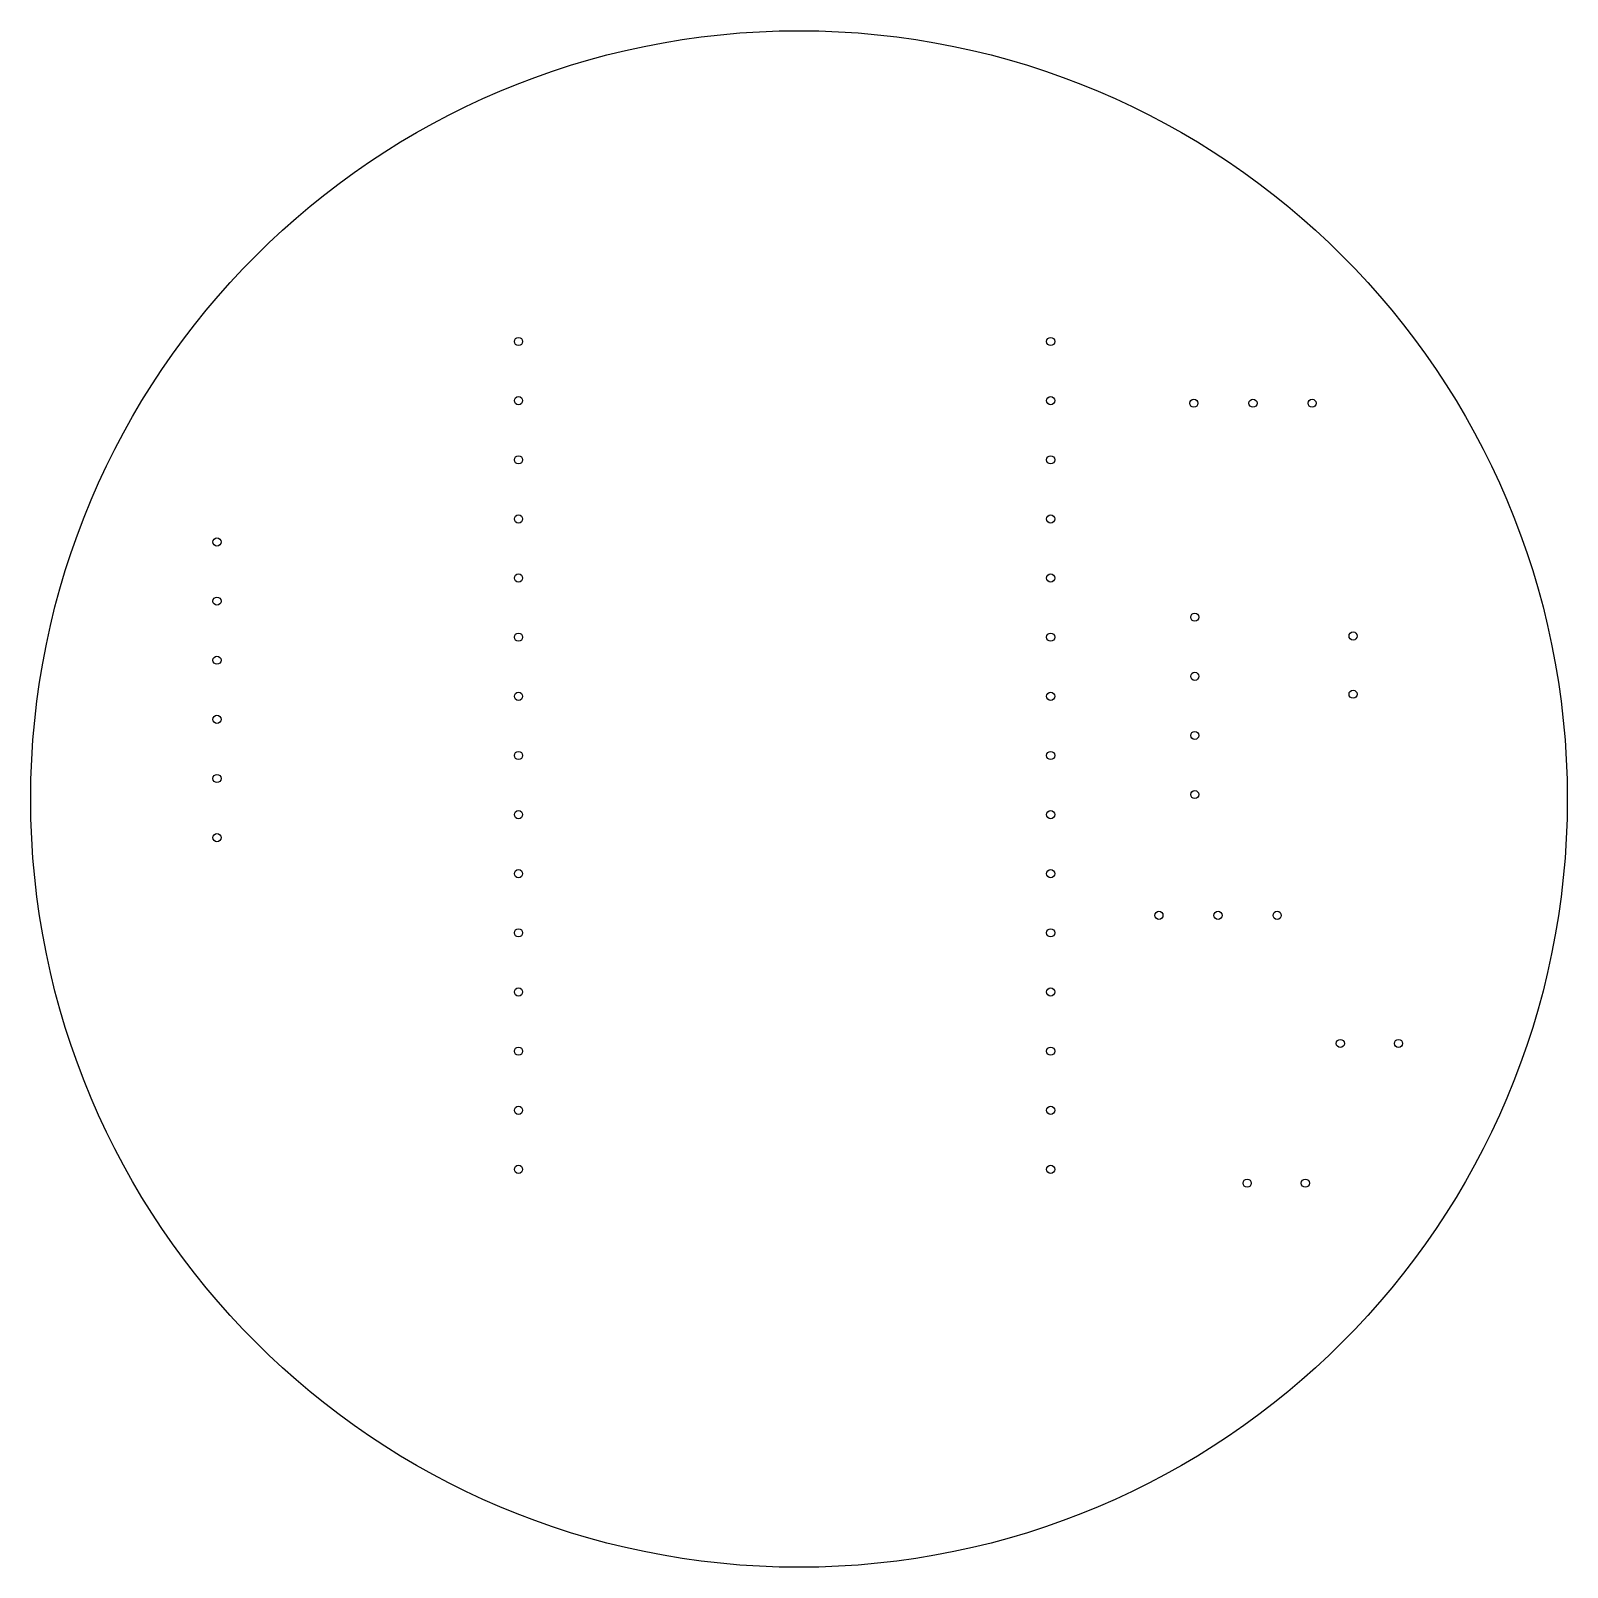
# Model space of a CAD drawing. Extents: x 156.5 to 222.5, y -103 to -37.
import ezdxf

# ---------------------------------------------------------------- set-up
doc = ezdxf.new("R2010")
doc.units = 0
doc.layers.add('BLACK', color=7, linetype='CONTINUOUS')

msp = doc.modelspace()

# ---------------------------------------------------------------- linework, layer by layer
at = {"layer": 'BLACK'}
for centre, radius in [((189.5, -70), 33), ((177.45, -50.35), 0.175), ((200.31, -50.35), 0.175), ((177.45, -52.89), 0.175), ((200.31, -52.89), 0.175), ((206.46, -53), 0.175), ((209, -53), 0.175), ((211.54, -53), 0.175), ((177.45, -55.43), 0.175), ((200.31, -55.43), 0.175), ((177.45, -57.97), 0.175), ((200.31, -57.97), 0.175), ((164.5, -58.96), 0.175), ((177.45, -60.51), 0.175), ((200.31, -60.51), 0.175), ((164.5, -61.5), 0.175), ((206.5, -62.19), 0.175), ((177.45, -63.05), 0.175), ((200.31, -63.05), 0.175), ((213.3, -63), 0.175), ((164.5, -64.04), 0.175), ((206.5, -64.73), 0.175), ((213.3, -65.5), 0.175), ((177.45, -65.59), 0.175), ((200.31, -65.59), 0.175), ((164.5, -66.58), 0.175), ((206.5, -67.27), 0.175), ((177.45, -68.13), 0.175), ((200.31, -68.13), 0.175), ((164.5, -69.12), 0.175), ((206.5, -69.81), 0.175), ((177.45, -70.67), 0.175), ((200.31, -70.67), 0.175), ((164.5, -71.66), 0.175), ((177.45, -73.21), 0.175), ((200.31, -73.21), 0.175), ((204.96, -75), 0.175), ((207.5, -75), 0.175), ((210.04, -75), 0.175), ((177.45, -75.75), 0.175), ((200.31, -75.75), 0.175), ((177.45, -78.29), 0.175), ((200.31, -78.29), 0.175), ((212.75, -80.5), 0.175), ((215.25, -80.5), 0.175), ((177.45, -80.83), 0.175), ((200.31, -80.83), 0.175), ((177.45, -83.37), 0.175), ((200.31, -83.37), 0.175), ((177.45, -85.91), 0.175), ((200.31, -85.91), 0.175), ((208.75, -86.5), 0.175), ((211.25, -86.5), 0.175)]:
    msp.add_circle(centre, radius, dxfattribs=at)

doc.saveas('drawing.dxf')
